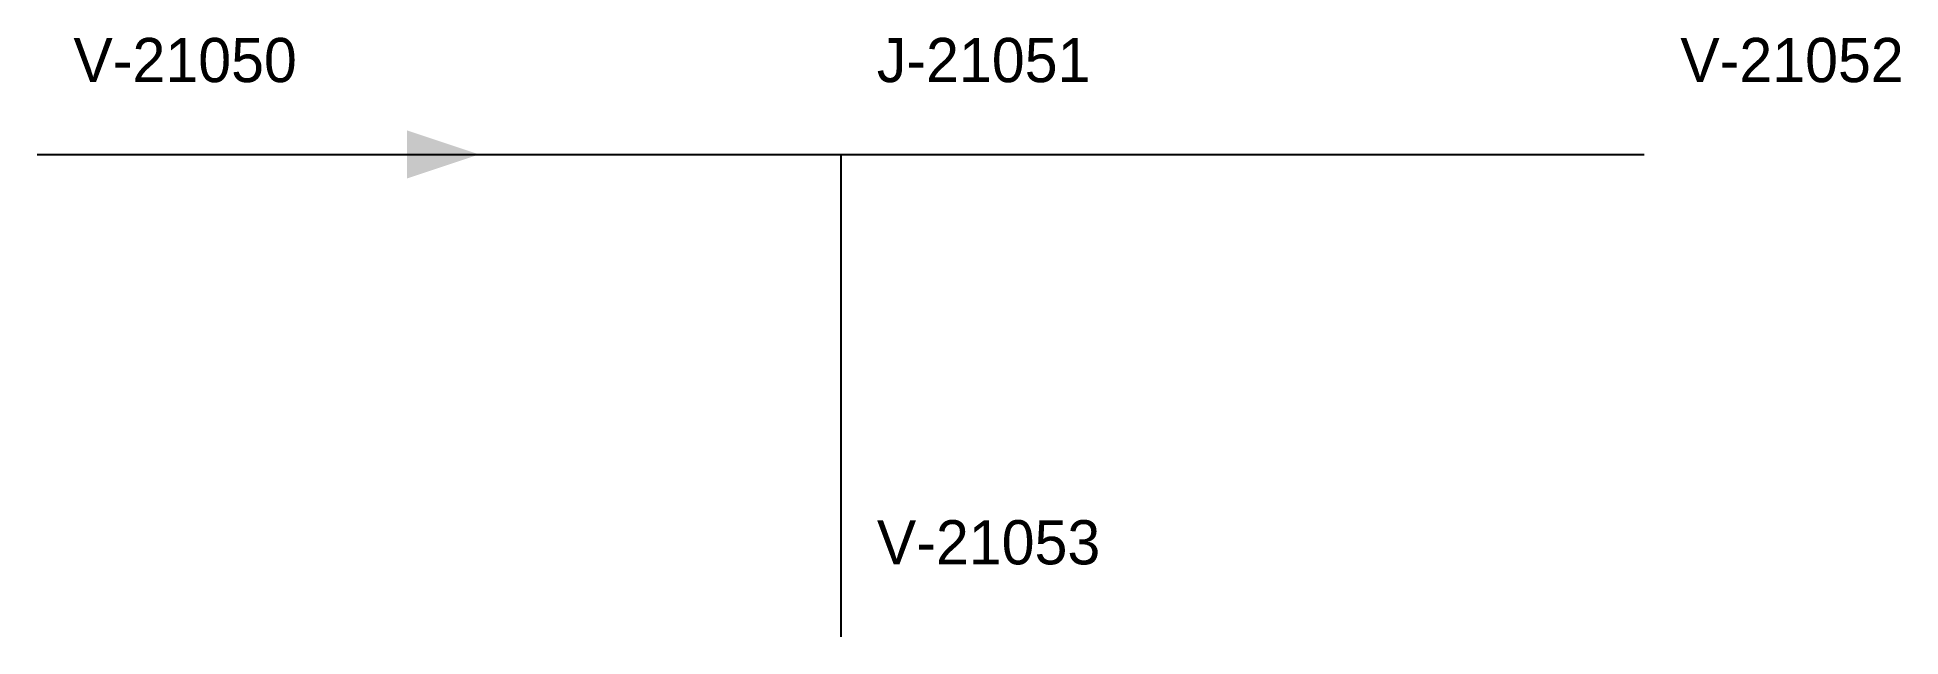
# Model space of a CAD drawing. Header units: metres. Extents: x 100 to 564, y 80 to 229.
import ezdxf

# ---------------------------------------------------------------- set-up
doc = ezdxf.new("R2010")
doc.units = ezdxf.units.M

msp = doc.modelspace()

# ---------------------------------------------------------------- linework, layer by layer
for p, q in [((100, 200), (300, 200)), ((300, 200), (500, 200)), ((300, 200), (300, 80))]:
    msp.add_line(p, q)
msp.add_solid([(210, 200), (192, 194), (192, 206)])

# ---------------------------------------------------------------- texts
for s, p in [('V-21050', (109, 218)), ('J-21051', (309, 218)), ('V-21052', (509, 218)), ('V-21053', (309, 98))]:
    msp.add_text(s, height=11).set_placement(p)

doc.saveas('drawing.dxf')
